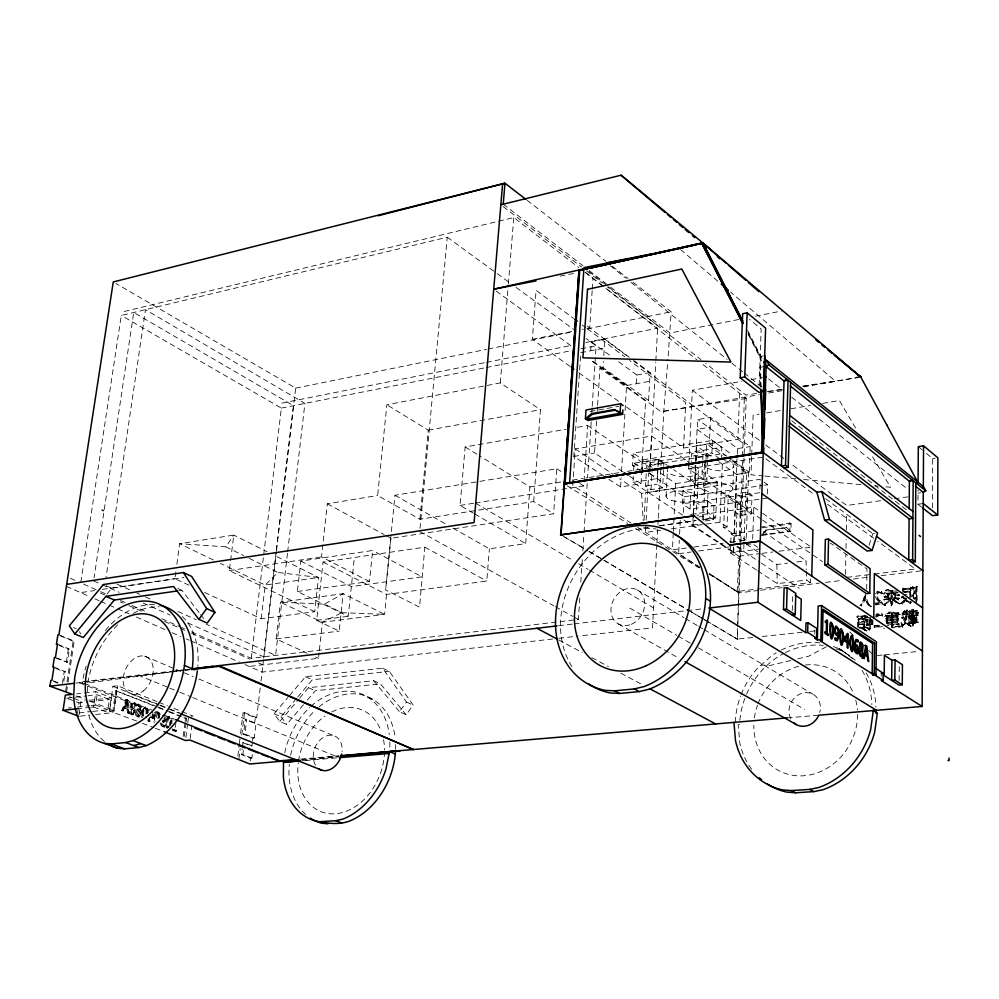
<?xml version="1.0" encoding="UTF-8"?>
<svg xmlns="http://www.w3.org/2000/svg" width="999" height="999" viewBox="0 0 999 999"><rect width="100%" height="100%" fill="white"/><g stroke="black" fill="none" stroke-linecap="round" stroke-linejoin="round"><path stroke-width="0.75" stroke-dasharray="5 3.75" d="M932.492 507.967L932.679 458.591L923.101 450.624M913.198 615.646L917.994 615.684L918.331 614.872L913.198 615.646L913.198 616.833L916.607 615.896L916.52 621.341L913.161 621.053L913.76 622.964L913.773 621.465L912.337 620.616L909.902 620.879L909.902 619.53L912.949 619.218L912.362 617.444L912.949 619.218M917.182 600.187L916.807 586.138L913.061 587.35L913.66 587.774L912.524 586.775L911.4 587.974L912.899 588.786L914.684 592.807L912.374 596.615M916.607 615.896L917.182 621.578L915.783 621.253M921.577 507.105L917.956 504.245L918.044 490.047M909.677 618.418L909.49 616.67L908.603 617.544L909.677 618.418L909.652 621.915L910.426 622.202M909.789 598.676L909.827 594.268L910.439 594.705M909.827 593.756L909.852 591.371L910.439 594.193L903.558 594.48M910.464 591.308L909.877 588.486L910.464 591.308L903.583 592.095M909.927 617.707L910.526 619.48L909.927 617.707L912.961 617.357L912.374 615.734L912.961 617.357M912.337 620.616L912.337 619.268L912.936 621.041L910.501 621.303L909.902 619.53M910.564 597.252L910.776 587.125L911.188 596.191M912.249 613.111L912.262 611.5L912.861 613.536L906.705 613.723L906.917 609.827L905.057 610.601L906.543 611.475L906.468 614.235L901.298 614.335L902.459 613.286L903.071 613.711L901.972 615.247L906.443 614.747L905.581 620.991L903.196 616.583L901.585 617.769L903.258 618.406L905.244 622.002L903.446 625.486L901.073 622.689L901.81 626.86L903.408 626.91L905.881 622.777L905.269 622.352L903.408 625.836L901.81 626.86M911.712 609.79L912.874 611.413L911.712 609.79L913.785 609.565L913.71 611.326L913.173 609.128M913.161 622.539L918.556 622.215L918.218 623.039L913.76 623.438L912.324 622.627L912.324 621.141L909.889 621.403M911.925 614.085L912.974 615.671L911.737 614.323L913.873 614.085L913.81 615.571L913.273 613.661M912.974 626.223L912.312 623.114L913.386 626.323L913.76 623.438M912.324 621.141L912.924 623.051L907.704 623.538L908.828 622.227L910.201 623.351L908.828 622.227M913.098 611.413L913.685 613.448L913.098 611.413L917.394 610.714L913.098 610.889M916.333 620.679L915.746 618.905L916.333 620.679L913.173 620.529L913.173 619.18L916.345 618.843L915.746 617.07L916.345 618.843M913.186 617.357L913.785 619.13L913.186 617.357L917.219 616.321M913.773 620.953L913.173 619.18M913.81 616.071L913.798 617.257L913.198 616.833M915.796 602.684L915.896 587.524L916.408 603.121M915.733 620.766L916.383 621.678M916.582 599.75L916.807 586.138M897.564 622.727C896.84 622.789 898.825 621.778 898.426 616.033L892.382 616.982L892.394 615.509L900.386 614.41L892.394 615.022L892.419 613.199L898.588 613.361L898.138 612.549L888.361 612.012L886.9 613.386L891.595 613.211L892.182 615.546L884.078 616.346L885.389 614.797L886.812 616.133L885.389 614.797M897.489 621.878L896.902 619.392L897.489 621.878L892.319 622.439L892.919 624.899L892.319 622.439M897.514 619.33L896.915 616.995L897.514 619.33L892.344 619.88L892.944 622.365L892.344 619.88M899.137 680.456L899.287 665.047M900.798 603.321L905.181 598.851L905.781 599.275L902.721 603.096L900.798 603.321L902.484 604.17L903.333 603.533L906.568 598.888M901.41 603.746L900.798 603.084M902.734 592.544L902.284 588.861L903.208 587.999L904.357 589.16L903.208 587.999M904.195 592.032L903.608 589.223L910.364 588.461L911.388 587.549M886.613 623.401C888.386 624.7 885.264 621.54 886.787 618.856L885.551 617.956L886.613 616.845L887.774 617.981L886.613 616.845M886.962 620.466L887.562 622.951L886.962 620.466L892.144 619.917L891.545 617.594L892.144 619.917M887 618.081L887.587 620.404L887 618.081L892.169 617.494L891.57 615.596L892.169 617.494M887.424 595.017L888.635 596.565L887.424 595.017L889.472 594.73L889.098 599.587C876.797 600.199 888.336 600.649 888.011 596.64L888.311 599.213L884.04 599.1M888.86 594.305L888.486 599.15L883.403 599.737M891.608 605.956L891.008 598.101C888.935 606.343 893.993 609.665 892.457 599.188L891.845 598.751L891.832 605.307L890.996 605.531M884.028 605.069L883.416 604.345A10.727 9.428 -51.9 0 0 886.438 602.597L891.021 597.277L891.058 593.206L891.632 597.702L887.062 603.021A10.727 9.428 -51.9 0 1 884.028 604.782L884.802 605.119M891.083 590.746L891.682 593.156L891.083 590.746L885.651 590.546L886.812 589.522L892.207 590.159M892.082 624.987L891.495 622.539L892.082 624.987L887.824 625.449M892.107 622.452L891.52 619.967L892.107 622.452L886.937 623.026M892.182 615.546L891.595 613.211M897.951 602.784L891.857 597.165L891.895 593.119L898.263 592.395M891.92 590.734L892.519 593.056L891.92 590.734L893.705 590.684M894.342 600.087L892.469 597.589L891.895 593.119M892.906 625.411L892.881 627.297L892.294 624.987L899.25 624.025L898.913 624.825L892.294 624.987M892.369 617.494L892.969 619.83L892.369 617.494L898.426 616.033M892.394 615.509L892.994 617.407L892.382 616.982M892.419 613.199L893.006 615.446L892.394 615.022M893.655 594.218L894.829 594.954L894.792 598.251L893.655 594.218L895.728 594.018L895.641 595.629L895.116 593.581M894.18 597.827L893.493 598.089L898.001 598.975L898.875 600.012L899.737 598.513L895.004 597.914L895.029 595.679L899.612 595.042L899.35 595.766L895.029 595.679M895.616 598.351L895.641 596.103M881.568 591.258L882.154 593.543L881.568 591.258L876.747 591.283M882.292 604.145L881.705 601.898L882.292 604.145L875.773 604.894M881.88 613.748L882.479 616.033L881.88 613.748L880.419 613.374L877.047 613.736L875.386 615.172M881.243 676.273L881.28 673.476M887.224 617.27L886.175 618.381L886.088 623.189M869.505 628.596L868.93 624.475L869.555 624.887C873.95 634.153 860.364 622.527 867.282 628.558L866.657 628.146L869.942 629.894L869.754 624.387L872.065 624.113L872.115 620.054C869.717 617.245 872.914 621.778 871.44 623.701L872.065 624.113M872.926 620.304L872.851 624.5L870.366 624.8L868.943 623.963L869.043 617.157L865.359 617.494L866.595 616.096L867.956 617.27L866.595 616.096M870.479 617.482L870.379 624.3L869.854 617.07M870.366 624.8L870.504 628.771M872.314 619.88L872.339 623.738L871.603 624.188M882.604 626.723L874.137 627.147L874.15 625.649L880.406 624.974M874.749 627.559L874.15 625.649M858.528 622.09L859.115 624.675L858.528 622.09L864.322 621.465L858.541 621.615L858.566 619.442L864.21 618.818L865.246 617.944L862.349 618.543L861.638 616.57L865.733 616.683L866.096 615.871L863.486 616.371M858.566 619.442L859.152 622.027L858.541 621.615M863.611 626.648L863.648 624.213L864.272 624.625L858.478 624.762L858.441 627.197L864.235 627.06L864.635 617.519M858.478 624.762L864.272 624.113L863.685 621.528L864.31 621.94L859.152 622.502M863.698 621.053L863.735 618.881L864.347 619.293L859.19 619.867M867.157 619.205L867.656 624.587L867.781 619.617L865.796 619.717L866.258 620.354C864.085 628.933 870.291 624.2 866.308 625.374M866.67 589.073L866.97 569.03L830.381 543.056M866.258 620.354L866.932 625.786M858.291 625.824L858.378 620.217L857.154 619.305L858.203 618.231L859.352 619.355L858.203 618.231M845.491 574.437L845.866 554.52M845.991 548.389L846.165 539.198M846.328 530.007L846.653 513.149M814.784 634.153L814.884 630.019M709.889 573.851L737.212 591.508L810.364 582.642L810.476 578.021M792.269 610.451L792.744 593.643M906.468 614.235L905.281 610.864M143.731 715.634C142.407 708.191 148.739 705.194 147.078 714.347M752.709 637.487L737.274 639.073L737.587 628.296M737.637 626.76L738.211 606.755M738.261 605.219L739.984 546.341M740.022 544.78L742.569 457.842M742.607 456.293L744.342 397.302M790.009 523.026L791.108 523.801L790.883 531.83L789.772 531.068L790.009 523.026L761.25 527.01M763.935 482.005L767.644 484.727L767.207 498.114L690.059 509.078L682.379 503.846L683.004 490.659L760.227 479.27L759.764 492.719L682.379 503.846M730.806 542.17L746.166 540.147L748.613 472.639L730.169 459.09M718.855 461.775L736.375 474.238L749.225 472.265L749.812 456.193M749.962 452.072L750.162 446.578L710.526 417.37L697.839 419.543L697.389 429.333M751.66 456.481L750.998 474.837L763.398 475.936M751.723 454.945L753.146 415.184L759.203 414.148M751.36 513.923L752.01 495.454L747.227 492.082L736.126 493.731L735.414 512.2L740.234 515.509L751.36 513.923L746.553 510.601L735.414 512.2M752.684 539.198L753.808 507.142L697.215 515.309M759.203 385.027L761.163 328.958L749.6 319.43M857.604 627.122L857.304 619.505M739.347 535.476L740.534 503.833L728.283 495.142L724.962 495.629L723.688 527.46L736.038 535.914L739.347 535.476L746.166 540.147M740.234 515.509L740.921 497.09L736.126 493.731M734.09 637.2L737.274 639.073L737.786 625.199M737.849 623.663L738.598 603.633M738.648 602.085L740.833 543.356M740.896 541.808L744.118 455.194M744.18 453.646L746.228 398.501L701.748 363.586M693.131 515.721L692.707 525.049L733.391 551.81L743.706 550.449L743.993 542.669M744.043 541.108L746.553 472.677L729.108 460.152M746.553 510.601L747.227 492.082M723.688 527.46L727.01 527.01L728.283 495.142M732.829 488.873A14.71 5.182 2.6 0 0 711.238 483.254A14.71 5.182 2.6 0 0 710.376 492.207A14.71 5.182 2.6 0 0 732.829 488.873L733.716 466.196M756.443 569.992L730.394 552.909L730.731 544.168M730.793 542.707L731.131 533.953L759.402 530.057M733.391 551.81L733.691 544.055M733.741 542.507L736.987 458.229M739.622 393.319L737.849 439.348L683.528 448.014L624.313 405.432M733.641 553.146L733.99 544.018M734.053 542.457L736.675 474.2M737.449 454.07L737.662 448.588L697.839 419.543M736.038 535.914L737.237 504.295L724.962 495.629M140.01 710.701L139.685 707.454A3.072 2.06 85.4 0 0 138.661 706.068L137.075 705.706L137.288 704.195C144.967 702.984 142.932 721.715 136.139 715.871A3.909 2.622 85.6 0 1 135.439 713.723C134.103 710.139 138.961 706.83 140.971 710.601L137.6 709.015M140.971 710.601L140.322 706.38L137.288 704.195M159.241 717.569C158.928 704.982 150.961 716.708 154.246 722.714M721.29 459.865L721.815 447.34L712.437 440.422L633.241 453.109L632.542 465.447L641.021 471.241M727.01 527.01L719.979 522.19L722.477 461.463M148.189 712.737C148.664 701.073 137.737 711.126 142.183 718.006M720.117 459.003L711.9 453.009L712.437 440.422M704.994 520.979L713.386 519.792L713.998 505.332L707.891 501.173L696.69 502.834L696.166 514.398M702.734 461.151L701.972 478.134L690.521 479.907L691.308 462.974M702.796 459.615L703.146 451.898L691.733 453.746L691.37 461.438M703.458 487.412L704.457 464.772M702.26 519.942L702.821 506.968L696.69 502.834M703.321 520.442L706.68 444.056L722.876 455.681M707.717 459.902L706.78 481.456L695.341 483.216L690.521 479.907M707.779 458.366L707.916 455.294L703.146 451.898M726.822 456.143L709.39 443.606L710.526 417.37M694.492 466.009L717.22 481.855L715.721 517.807L707.167 512.05L707.979 493.231L673.638 469.68M713.386 519.792L707.267 515.684L707.891 501.173M690.059 509.078L690.671 495.954L683.004 490.659M693.206 514.16L695.554 462.849M695.629 461.301L697.09 429.383L710.102 427.185M692.956 526.411L693.443 515.671M693.518 514.123L695.866 462.799M695.928 461.251L696.64 445.704M695.341 483.216L696.103 466.333M696.39 460.189L696.528 457.117L691.733 453.746M697.364 496.915L698.513 471.366M683.528 448.014L685.714 402.597L629.607 360.489M699.487 567.132L678.671 553.671L679.308 540.197M679.595 534.203L680.394 517.732M649.487 473.514L684.128 496.803L683.241 515.509L633.004 482.355L633.341 476.448M761.3 519.205L688.636 468.856L688.786 465.771M688.923 462.699L692.332 390.247L742.032 381.306M87.388 691.533L87.762 683.741A74.5 51.473 -66.8 0 1 119.78 622.989M164.373 717.694L163.799 720.441L162.45 720.729M673.276 532.879L672.439 549.837L686.263 548.026M673.351 531.343L675.699 483.566L656.705 470.429M737.212 591.508L738.96 556.243L682.991 519.443M190.01 669.392L82.467 683.666L82.567 681.68A74.688 51.486 -66.7 0 1 86.139 666.158M646.216 473.726L645.541 485.976L651.048 489.622L662.612 487.849L663.636 467.932M663.711 466.396L663.873 463.336L658.416 459.602L646.877 461.463L646.54 467.594M666.071 496.441L667.369 470.979M633.004 482.355L657.367 478.546L657.904 468.144M657.991 466.658L658.378 459.228L634.09 463.149L633.666 470.541M662.612 487.849L657.13 484.19L658.416 459.602M656.855 544.455L652.534 627.847L578.983 636.001M656.942 542.907L657.817 525.899M657.904 524.35L658.141 519.705M658.216 518.156L660.876 467.12M660.951 465.571L663.761 411.426L667.969 359.178M632.991 282.255L671.166 311.775L668.081 357.642M597.602 405.219L599.962 368.244L645.591 400.974L648.601 400.437L650.124 372.552L634.215 360.814M644.043 520.279L645.541 492.669L717.22 481.855L641.608 493.419L619.617 478.683M645.816 526.311L645.479 532.417L660.689 530.332M646.141 520.192L648.701 472.827M649.887 467.082L651.56 436.063L575.237 448.951L572.777 485.439L631.206 523.189M650.087 467.732L655.769 362.3M655.844 360.751L657.729 325.736L607.367 286.9M651.048 489.622L652.185 468.244M608.903 479.32L620.591 486.95L641.021 483.766L641.695 471.503M641.783 469.967L645.591 400.974M642.232 472.077L642.906 459.802L633.241 453.109M636.338 383.728L636.838 375.037L617.157 360.676M620.591 486.95L621.141 477.734M621.503 471.578L626.56 385.539L590.709 359.79M191.558 631.905L251.236 658.304L578.409 619.455L579.82 597.652M580.819 582.08L582.342 558.716M582.842 550.924L583.953 533.791M584.053 532.23L587.275 482.392M591.208 421.84L587.587 477.722L584.552 478.209M591.808 412.525L592.107 407.867M592.207 406.318L596.128 345.779L586.126 338.486M622.951 471.803L594.555 452.984L596.615 420.629M597.202 411.388L597.502 406.768M648.601 400.437L603.021 367.669L603.396 361.638M603.783 355.607L604.82 339.148L591.321 341.833L590.746 350.724M592.17 290.659L589.71 327.947L582.155 329.433M592.282 289.111L592.994 278.234M475.337 503.009L583.728 485.926L583.94 482.829M584.04 481.281L587.687 425.499L573.901 427.922M603.708 475.936L573.813 456.443L580.706 354.233M385.552 535.339L390.971 538.274L553.646 513.736L556.805 468.743L394.955 495.279L385.626 589.947L419.543 607.167L424.837 547.152L323.064 562.075L316.658 620.367L339.185 631.118L343.156 593.681L280.419 602.185L276.136 638.935L307.192 653.171M452.972 528.159L489.398 548.813L525.686 543.618L529.932 486.938L479.682 455.931M533.678 501.56L540.471 409.715L500.287 382.917L386.85 404.757L377.634 495.504L419.917 519.23L533.678 501.56L553.646 513.736M570.142 366.483L532.342 339.31L536.088 290.309L573.488 318.381M500.287 382.917L508.229 285.552M508.366 284.003L513.998 214.922M323.064 562.075L386.538 594.442L486.775 581.056L489.398 548.813M473.451 513.211L460.064 505.419L465.147 446.965L566.233 429.258M906.692 614.235L918.281 613.523L918.618 612.712L906.692 614.235L905.569 621.49L909.839 625.386M907.292 614.66L906.18 621.915L908.166 624.238M911.7 596.94L914.085 592.37L911.4 587.974M419.917 519.23L428.271 430.169L386.85 404.757M420.03 528.396L447.277 237.225L121.291 315.472L80.744 582.867M386.538 594.442L384.59 614.348L322.415 622.265L280.419 602.185L324.413 604.158L341.845 612.674L384.59 614.348L343.156 593.681L324.413 604.158M390.971 538.274L385.626 589.947M297.365 591.495L369.493 581.518L372.639 550.486L300.824 561.101L297.365 591.495L348.226 616.308L354.383 557.479M157.992 718.631C159.216 708.091 152.884 715.846 154.995 721.778C152.697 717.794 157.805 706.693 160.19 715.022M158.941 718.543L159.028 714.235L156.768 713.161M171.89 723.626C173.239 707.754 160.065 722.527 167.62 728.808M145.979 713.91C147.24 703.321 140.809 711.076 142.944 717.07M146.928 713.81L146.816 708.653L144.718 707.042M897.814 615.621L897.751 621.765L896.952 622.302M250.274 666.271L318.481 658.341L319.081 652.921M319.368 650.212L322.415 622.265L341.845 612.674M204.608 592.457L261.176 618.756L314.735 611.725L318.519 577.484L274.076 555.232M369.493 581.518L321.491 556.93L327.347 503.783L377.634 495.504M287.462 553.384L275.599 655.406L206.256 624.238M287.65 551.835L304.907 403.421L145.479 309.665L106.006 577.534M250.162 761.101L250.512 758.191L241.471 754.645L242.195 748.651M242.37 747.152L242.919 742.657L253.321 746.116L251.923 746.241L252.41 742.145M252.572 740.783L252.897 738.049L243.519 734.277L245.267 719.792L246.666 719.655L244.93 734.153L254.295 737.924L256.006 723.476L245.267 719.792M254.608 723.613L255.294 717.769L243.094 712.724L240.297 735.976M276.149 552.047L263.748 656.818L185.777 622.027M276.336 550.511L293.469 405.694L133.716 312.487L94.068 577.834M250.512 758.191L251.91 758.066L252.447 753.583M255.294 717.769L256.693 717.632L260.289 687.262M261.001 681.193L263.549 659.74M263.724 658.191L276.323 551.723M276.498 550.174L295.667 388.149L115.959 283.504M251.91 758.066L242.882 754.532L243.968 745.529M261.176 618.756L265.21 585.039L277.847 572.452L318.519 577.484L265.21 585.039L220.317 563.361M237.862 756.118L239.173 745.266M239.36 743.718L240.11 737.524M238.898 759.09L240.16 748.588M241.795 735.089L244.505 712.587L243.094 712.724M251.236 658.304L263.511 556.356M263.699 554.82L281.368 408.091L121.291 315.472M314.735 611.725L229.32 570.591L233.803 535.064L179.645 543.706L176.361 568.019M865.246 617.944C865.047 626.535 863.448 628.696 864.909 628.021M183.192 736.463L184.952 723.001M185.152 721.503L185.539 718.506L182.692 717.382M184.315 736.363L186.076 722.889M186.264 721.39L186.651 718.393L182.38 716.695M185.889 737.512L187.637 724.025M187.837 722.527L188.611 716.533L193.094 716.071L168.843 706.343M190.197 738.573L191.933 725.074M172.752 730.556L176.249 731.468L176.411 730.269L174.987 729.72L175.849 723.214M175.3 731.555L175.462 730.369L174.038 729.807L174.987 729.72M160.04 722.839C161.776 728.533 165.484 726.797 161.064 723.151M163.636 727.072L164.585 726.972C165.447 724.7 160.664 724.824 161.863 721.465M172.59 728.783L172.427 729.969L176.249 731.468M189.061 585.227L174.912 578.646L176.149 569.53M151.96 710.651L154.258 716.87L154.033 718.531L149.538 717.232L150.487 717.132L149.937 721.191L148.988 721.29L147.952 720.878L148.327 718.181M147.952 720.878L148.901 720.791L149.276 718.081M148.988 721.29L149.35 718.581M153.084 718.618L152.385 714.472M137.075 705.706L138.037 705.606L138.237 704.083M133.679 708.591C140.434 711.588 129.271 719.405 129.258 710.863C131.893 708.353 128.459 699.687 135.09 702.846A3.534 2.373 85.4 0 1 136.026 704.42C136.576 708.328 132.842 712.075 135.077 704.52A3.534 2.373 85.4 0 0 134.141 702.946L132.168 702.16M133.566 714.809C130.282 714.897 129.058 709.777 131.418 707.904C132.642 707.08 129.67 702.547 133.117 702.06M865.047 595.616L864.01 600.312L860.564 605.756M92.72 711.425L107.929 709.802L109.403 699.55L97.153 694.742L88.024 695.766M136.701 721.028L109.403 711.001L112.949 686.263L117.482 685.739L157.43 701.76M95.567 714.51L109.278 713.061L111.476 697.826L95.842 691.658L76.748 693.83M112.675 712.262L115.747 690.696L156.756 706.468M109.403 711.001L113.948 710.514L117.482 685.739M113.811 712.15L116.883 690.571M906.917 609.827L907.317 614.148L906.705 613.723M90.547 707.329L93.606 707.005L95.842 691.658M91.084 705.531L95.654 705.032L97.153 694.742M77.51 713.061L79.021 702.909L88.137 701.897M79.021 714.784L81.044 701.198L85.215 700.736M62.438 683.403L64.211 671.765L65.285 671.64L63.299 684.727M66.309 662.337L68.307 649.2L69.381 649.063L67.395 662.2L55.694 658.066M65.672 690.696L66.796 683.204M67.033 681.705L73.152 641.246L74.226 641.108L67.657 684.577M66.521 692.07L67.433 686.076M170.492 725.237C173.626 711.8 163.049 719.742 167.495 727.909M170.717 725.149L170.941 718.868L168.619 716.508M910.439 603.646L909.827 603.221L910.676 601.71L911.275 602.135L910.439 603.646L906.118 600.611L909.777 601.623L910.376 602.047L906.118 600.611M876.535 617.232C876.61 614.148 880.706 614.373 882.379 616.033L881.855 615.609M869.28 605.706L867.282 603.621A14.96 13.137 -52 0 1 865.246 597.814L864.597 597.165L864.247 598.888A18.581 16.196 -53.5 0 1 861.937 604.12L860.801 605.719M865.209 597.589L864.872 599.313A18.569 16.196 -53.5 0 1 862.562 604.545L861.425 606.143M898.875 600.012L893.568 597.739M864.197 596.778L862.686 601.41L859.939 605.332M904.969 620.566L905.843 614.323L906.443 614.747M875.486 616.957L877.659 614.148L882.492 614.16M914.073 599.5L915.808 597.889L912.699 597.477M902.834 612.537L904.557 610.801L905.381 611.463C905.144 614.622 901.248 612.162 904.02 613.398M869.093 545.229L872.814 533.603L875.211 533.291M169.131 726.723L170.117 720.366L168.656 717.869M897.09 595.441L899.612 595.042M901.585 617.769L902.646 617.981L904.632 621.578L902.834 625.062M122.765 711.051L123.976 708.016L124.937 707.916L128.072 709.153L128.347 712.762L129.445 713.186L128.347 700.224L127.01 699.7L126.061 699.799L121.603 710.601L123.714 710.951L124.937 707.916M124.475 706.793L125.424 706.68L127.485 701.585L126.523 701.685L124.475 706.793L127.959 707.679L127.485 701.585M121.603 710.601L122.565 710.501L127.01 699.7M897.839 626.785L900.474 626.286L900.136 627.097L892.269 627.859M916.008 613.211L918.618 612.712M915.696 615.372L918.331 614.872M915.946 622.727L917.956 621.79M896.64 624.525L899.25 624.025M862.999 627.697L861.962 628.658L863.985 629.757L861.687 628.321M884.652 599.537L884.09 600.299M910.938 626.323L910.476 625.586L910.938 626.323A11.801 10.514 -51.1 0 1 907.554 624.437L905.981 623.101M912 588.411L913.136 587.212L912.524 586.775M897.751 614.922L899.774 613.985M893.006 615.921L900.024 615.234L900.386 614.41M905.581 598.014L906.193 598.438M914.747 611.226L916.782 610.289M913.698 611.838L917.02 611.525L917.394 610.714M864.385 624.687L864.485 627.197L863.673 627.722M902.309 589.323L903.371 590.047L902.771 589.56L903.808 588.436M905.956 598.463L904.145 601.585L901.41 603.521M912.362 625.811L913.186 625.599L913.148 623.026L918.556 622.215M866.058 630.756L866.87 630.781L864.585 630.157L866.682 631.168M875.399 593.793L878.109 591.445L882.179 591.695M899.737 598.513L899.125 598.076L898.263 599.587M858.378 620.217L857.779 619.717L858.828 618.643M884.103 594.442L883.428 593.806L884.877 592.382L885.489 592.807L884.103 594.442L891.67 593.643M877.334 616.67L879.357 615.234L881.842 615.734M891.008 598.101L884.652 605.057M891.62 598.526L886.263 604.845L885.264 605.481L883.416 604.645M912.924 623.538L908.316 623.963L909.44 622.652M857.479 617.457L856.805 616.845L858.116 615.634L858.728 616.058L857.479 617.457L861.313 617.095L862.499 619.005L860.688 616.683L861.313 617.095M888.635 596.565L884.003 596.803L885.314 595.629L885.926 596.053L884.664 597.452L888.623 597.065M213.311 559.964L179.645 543.706L225.874 546.84L233.803 535.064L267.133 551.748M889.472 594.73L888.186 595.217L888.635 595.804M892.182 616.021L884.689 616.77L886.001 615.222M899.6 604.095L895.778 602.122M912.974 616.158C911.875 616.783 905.381 617.22 908.89 614.847L910.251 615.971L908.89 614.847M908.378 616.595L909.49 615.272M382.592 668.194L389.298 671.34L413.199 705.119L406.193 714.735L399.45 711.713L406.481 702.047L382.592 668.194L305.519 676.735L288.823 696.428M869.667 630.269L869.043 629.857L869.692 628.334M902.197 618.181L903.795 617.007L905.581 620.991M912.861 611.925C911.65 612.737 906.118 612.587 909.49 610.514L910.851 611.638L909.49 610.514M908.953 612.287L910.101 610.938M913.785 609.565L912.874 610.489M903.108 596.578L901.173 597.377L902.497 596.153L904.27 597.902M902.109 597.377L903.77 598.488M766.233 530.407L761.663 535.452L765.796 530.094L786.85 527.572L765.796 530.094M867.781 619.617L866.208 620.404L866.882 620.766M905.881 611.288L907.529 610.252M917.407 586.575L912.986 587.862L914.41 592.332L912.562 597.127M912.986 587.862L915.022 592.769L913.336 595.729L913.673 598.276L913.074 597.839M106.893 594.118L111.751 588.249L183.941 577.547M303.496 704.657L286.738 724.375L279.82 721.503L274.088 713.798L287.837 697.577M274.088 713.798L281.006 716.695L296.678 698.239M297.652 697.077L312.337 679.77L389.298 671.34M279.82 721.503L298.601 699.375M299.588 698.201L308.479 687.724L373.663 680.731L380.407 683.828L406.193 714.735M307.43 700.012L315.322 690.734L380.407 683.828M895.728 594.018L894.267 594.655L894.829 594.954M903.745 588.723L909.752 588.024L910.776 587.125M867.219 616.52L865.983 617.919L869.654 617.582L869.555 624.387L867.057 624.675M892.819 590.596L887.424 589.947L886.263 590.971L891.695 591.183M898.75 612.974L888.985 612.424L887.462 613.673L892.207 613.636M901.073 622.689L903.446 625.486M913.898 598.389L915.883 598.214M826.398 646.753L808.603 656.231L796.815 659.053M902.921 612.949L904.557 610.801M138.624 710.389L137.462 713.586L138.611 715.659C145.23 712.974 134.653 706.543 136.688 714.66A2.01 1.349 85.6 0 0 137.662 715.759L139.161 715.721M132.442 703.421L131.393 704.832L131.88 707.529L134.478 706.917A1.761 1.186 85.4 0 0 135.102 705.706L134.515 703.746L132.442 703.421L133.953 704.382L134.153 705.818A1.761 1.186 85.4 0 1 133.529 707.017L131.88 707.529M133.391 703.321L132.355 704.72L132.83 707.429M138.212 715.821L139.86 711.825L137.662 710.489M132.268 713.611L133.791 713.186L134.49 711.575L133.903 708.678L132.954 708.778C135.989 719.193 124.8 709.078 133.903 708.678M915.808 597.889L914.422 598.314M138.524 717.182L140.659 714.085L140.709 707.379A3.072 2.06 85.4 0 0 139.61 705.956L137.125 705.731M168.569 727.472C164.885 726.485 166.408 717.769 169.568 716.42M913.873 614.085L912.337 614.747L912.986 615.009M866.096 615.871L856.855 617.032M169.605 717.769C167.507 719.842 166.683 725.062 168.744 727.422M157.717 713.074L156.368 715.296L155.944 721.678M162.999 720.866L164.972 719.954L165.147 716.633M917.719 614.447L913.211 615.147M899.862 625.861L892.269 626.885M900.474 626.286L891.657 627.447M132.617 714.909L134.615 712.225L133.666 708.628M918.019 612.287L913.086 613.024M898.638 623.601L892.294 624.475M133.154 708.815C130.594 708.903 130.757 713.548 133.217 713.511M124.288 311.463L497.115 221.578M498.626 221.204L513.786 217.557L578.933 267.67M790.921 660.464L770.291 665.409L761.226 665.034M295.667 388.149L486.463 349.338M487.987 349.038L573.463 331.643M587.2 328.858L671.153 311.775M281.955 403.121L485.052 362.612M486.575 362.3L572.09 345.242M585.826 342.507L657.592 328.184L604.745 287.525M560.114 276.136L573.701 273.464M532.342 339.31L573.101 331.231M281.368 408.091L484.827 367.819M486.351 367.507L571.728 350.612M580.881 348.801L596.128 345.779M738.748 319.493L670.067 333.054L607.492 284.727M755.506 316.183L781.418 311.076M580.819 352.684L604.258 348.064M599.962 368.244L603.021 367.669M899 594.605L895.029 595.204M636.838 375.037L650.124 372.552M763.186 355.919L760.202 356.481L748.064 332.979M626.56 385.539L649.65 381.268M762.811 366.833L759.814 367.382L760.626 387.512M428.271 430.169L540.471 409.715M751.073 379.67L761.613 377.784M736.9 591.533L738.623 592.907L759.078 590.421M590.034 411.476L618.643 406.356M663.761 411.426L759.552 394.63M768.668 393.032L782.354 390.634M803.658 386.9L860.614 376.91M766.757 412.862L781.892 410.289M790.971 408.753L810.651 405.407M822.751 403.359L839.397 400.524L856.692 429.882M162.075 721.89C165.022 723.513 165.971 718.905 165.272 716.87M163.324 722.289L165.884 720.966L165.984 716.058M573.813 456.443L594.555 452.984M138.549 708.915L136.888 710.177L136.388 713.623A3.909 2.622 85.5 0 0 137.088 715.771L139.473 717.082M709.39 443.606L696.34 445.754L713.848 458.216M737.662 448.588L750.162 446.578M864.597 615.721L858.84 616.408L859.465 616.833L858.116 615.634M696.528 457.117L707.916 455.294M663.873 463.336L652.347 465.184L646.877 461.463M529.932 486.938L561.788 481.843M572.415 480.144L583.029 478.446M589.11 477.472L595.204 476.498M596.728 476.261L621.128 472.352M627.222 471.378L648.563 467.969M642.906 459.802L721.815 447.34M688.636 468.856L763.423 457.055M460.064 505.419L473.801 503.259M632.542 465.447L711.9 453.009M645.541 485.976L657.13 484.19M767.307 391.546L781.143 389.423M802.672 386.113L858.041 377.597L855.943 375.786M756.58 393.444L745.941 395.08L705.756 363.461M768.743 391.583L782.417 389.473M803.683 386.213L835.589 381.306L730.706 292.17M746.228 398.501L660.814 411.551L590.459 360.04M675.699 483.566L748.613 472.639M932.679 458.591L935.276 458.191M684.128 496.803L707.979 493.231M81.818 592.444L94.68 590.546M102.398 589.398L174.912 578.646M229.32 570.591L321.491 556.93M740.921 497.09L752.01 495.454M690.671 495.954L763.024 485.402M764.56 485.177L767.644 484.727M702.821 506.968L713.998 505.332M690.709 514.435L707.167 512.05M178.784 590.759L181.855 590.309L199.7 613.374M698.85 516.895L707.267 515.684M659.864 525.774L696.091 520.604M703.646 519.53L715.721 517.807L703.446 519.53M737.237 504.295L740.534 503.833M648.226 527.31L643.631 527.959L647.939 527.422M658.965 525.799L695.779 520.616M692.707 525.049L698.825 524.175M918.031 493.156L920.666 492.782M880.569 500.724L846.79 505.494L790.733 463.673M894.392 498.776L908.203 496.828M917.956 504.245L921.915 503.696M671.328 528.871L704.782 524.275M706.305 524.063L719.979 522.19M762.362 527.772L791.108 523.801M760.976 534.989L789.772 531.068M761.663 535.452L790.446 531.53M678.671 553.671L690.971 552.022M698.663 550.986L729.445 546.865M746.365 544.592L750.986 543.98M730.394 552.909L760.239 548.963M693.943 547.015L723.126 543.181M145.667 706.942L143.406 709.577L142.869 717.12M316.658 620.367L348.226 616.308M761.6 554.333L776.835 564.522L787.599 563.149M796.815 561.975L806.043 560.801L806.28 569.705M738.96 556.243L760.489 553.546M762.037 553.359L772.801 552.01M778.945 551.248L811.25 547.215M276.136 638.935L339.185 631.118M757.741 570.854L777.272 583.653L806.555 580.082L810.364 582.642M846.965 577.322L872.814 574.175M874.337 574L915.396 569.005L877.721 541.246M760.626 590.234L782.254 587.612M789.984 586.688L819.342 583.141M825.524 582.392L842.519 580.332M853.333 579.033L870.329 576.972M881.143 575.661L922.864 570.629M82.767 681.655L170.667 671.328M172.203 671.141L187.625 669.33M558.603 625.711L572.552 624.075M574.1 623.888L702.672 608.778M76.061 683.116L183.853 670.466M185.389 670.292L189.96 669.755M913.598 588.299L916.508 587.961M904.22 589.647L910.476 588.923M882.154 593.543C874.025 588.698 875.973 600.973 882.317 602.322M891.071 592.719L885.738 593.344L886.35 593.768L884.877 592.382M891.907 592.619L897.651 591.957M903.583 591.608L909.852 590.884M891.682 593.156L883.491 594.018M892.507 593.543L898.251 592.882M904.195 592.532L910.451 591.808M888.024 596.128L886.051 596.353L886.662 596.79L885.314 595.629M552.709 638.998L262.088 672.09L244.942 664.572M558.891 638.286L577.434 636.176M873.875 603.121L880.718 602.834L875.736 603.396M875.161 604.47L881.68 603.721M66.721 698.164L86.501 695.941M111.476 697.826L87.999 700.424L113.948 710.514M89.648 701.735L109.403 699.55M910.251 611.213L912.262 610.988M912.874 611.413L908.341 611.863M886.2 615.709L891.57 615.122M858.728 618.943L861.875 618.593M905.856 613.811L903.296 614.098L903.908 614.522L902.459 613.286M126.061 699.799L128.347 700.224M887.149 617.557L891.558 617.082M909.639 615.546L912.374 615.247M68.232 708.029L71.279 707.692M77.373 707.03L89.56 705.706M887.611 618.506L892.157 618.006M892.981 617.919L897.527 617.419M912.974 615.671L907.766 616.171M912.362 616.932L909.989 617.182L910.601 617.607L909.49 616.67M886.975 619.992L891.52 619.492M892.357 619.405L896.902 618.905M910.526 618.131L912.961 617.869M913.798 617.782L916.358 617.494M76.811 708.828L89.023 707.492M887.587 620.891L892.132 620.391M892.956 620.304L897.514 619.805M858.491 624.263L863.66 623.701M909.914 619.055L912.349 618.793M913.186 618.706L915.746 618.418M867.032 624.175L868.943 623.963M869.754 623.875L871.44 623.701M886.937 622.527L891.495 622.04M892.319 621.952L896.877 621.453M910.514 619.954L912.949 619.692M913.785 619.605L916.345 619.33M802.122 632.267L758.878 636.863M809.839 631.443L816.021 630.769M867.681 625.099L869.555 624.887M913.173 620.529L915.733 620.254M887.549 623.438L892.107 622.951M892.931 622.864L897.489 622.377M910.501 621.828L912.936 621.565M913.773 621.465L916.333 621.191M859.065 627.622L864.235 627.06M874.774 626.061L879.769 625.524M859.065 628.121L864.297 628.134M887.212 625.024L891.47 624.562M909.59 622.926L912.324 622.627M874.137 627.147L881.992 626.311M79.033 712.886L91.196 711.588M131.169 707.717L132.13 707.567M123.976 708.016L128.072 709.153M144.743 708.416L145.704 708.316M80.32 716.133L89.473 715.159M149.563 709.115L151.498 709.402M127.11 709.253L127.397 712.861L128.347 712.762M127.397 712.861L129.445 713.186M156.731 711.8L157.68 711.7M152.41 717.032L154.258 716.87M185.539 718.506L186.651 718.393M163.337 725.599L164.785 725.474M301.923 760.489L338.786 756.805M877.234 655.544L883.266 654.944M884.764 654.795L919.417 651.348M173.027 729.42L173.976 729.32M175.462 730.369L176.411 730.269M243.519 734.277L244.93 734.153M252.897 738.049L254.295 737.924M301.935 759.49L338.811 756.168M241.471 754.645L242.882 754.532M300.412 759.103L338.811 755.843M787.274 717.869L818.681 715.209M305.244 760.539L337.862 757.791M739.585 724.6L738.236 724.712L739.772 742.719A76.561 67.52 -61.6 0 0 752.322 770.142M897.227 590.909L892.532 591.171M898.588 613.361L893.031 613.623M899.125 598.076L895.004 597.914M911.275 602.135L910.539 601.71M764.959 476.073L795.953 478.833M803.708 479.52L861.051 484.627M874.999 485.864L878.109 486.138M885.851 486.825L890.509 487.25L870.853 453.896M164.585 726.972L162.15 725.686L160.989 722.752M164.273 722.19L162.637 721.49M868.88 628.184L867.12 627.659M908.715 617.757L909.04 621.49L910.501 622.09M902.671 627.347L901.685 623.101M872.115 620.054L870.828 619.268M833.353 646.565L840.234 649.05L853.933 659.702M836.113 648.851L843.193 651.223L857.966 662.275M904.282 598.551L905.181 598.851M905.781 599.275L903.171 598.051M910.176 603.034L906.056 600.948M910.326 625.898L906.942 624.025M68.094 698.688L74.925 701.323M76.286 701.86L79.021 702.909M95.654 705.032L107.929 709.802M142.432 723.251L153.883 727.697M155.307 728.246L162.462 731.018M69.63 696.778L72.49 697.889M73.914 698.438L81.044 701.198M93.606 707.005L109.278 713.061M122.565 710.501L123.714 710.951M148.901 720.791L149.937 721.191M76.611 695.991L85.152 699.312M79.146 682.754L86.364 685.589M87.812 686.151L152.835 711.65M154.283 712.225L164.398 716.183M165.834 716.758L174.513 720.154M53.347 680.831L59.041 683.054M53.684 681.518L57.954 683.191M150.662 715.871L153.359 716.932L152.323 714.098M125.424 706.68L127.959 707.679M150.487 717.132L154.033 718.531M84.64 683.591L149.613 709.327M155.394 711.613L174.163 719.055M53.958 667.12L65.285 671.64M242.919 742.657L251.923 746.241M55.707 668.381L64.211 671.765M131.706 694.193L159.116 705.157M160.564 705.731L179.308 713.236M158.179 707.042L168.144 711.013M169.568 711.588L180.956 716.121M115.747 690.696L157.055 707.155M158.479 707.729L167.02 711.138M168.444 711.7L181.269 716.807M158.853 702.334L167.42 705.769M112.949 686.263L158.629 704.532M160.065 705.107L168.631 708.541M170.055 709.103L180.045 713.111M56.781 657.929L67.395 662.2M881.53 593.256C875.399 590.584 876.248 599.388 880.743 600.936M57.48 644.193L69.381 649.063M59.053 645.416L68.307 649.2M138.137 675.137L168.294 687.512M169.73 688.099L178.346 691.633M179.783 692.22L191.271 696.94M192.707 697.527L336.288 756.443M60.639 636.076L73.152 641.246M244.505 712.587L256.693 717.632M58.929 634.777L74.226 641.108M144.555 656.143L174.55 668.768M175.986 669.367L193.132 676.585M198.838 678.983L333.142 735.489M73.551 627.597L76.374 628.783M66.384 586.388L89.236 596.403M94.955 598.901L99.238 600.774M100.674 601.398L107.817 604.532M109.241 605.157L116.384 608.279M117.807 608.915L129.233 613.91M136.376 617.045L166.383 630.182M172.09 632.679L180.657 636.425M186.376 638.935L189.236 640.184M190.659 640.809L239.223 662.075M308.479 687.724L315.322 690.734M70.392 578.284L75.574 580.581M83.591 584.128L99.213 591.046M100.637 591.67L106.319 594.18M120.529 600.474L126.211 602.984M131.893 605.494L146.104 611.788M161.726 618.693L180.195 626.873M181.618 627.497L184.465 628.758M100.387 593.056L104.658 594.942M120.33 601.873L123.177 603.134M128.883 605.644L143.132 611.937M164.498 621.378L178.746 627.672M180.17 628.309L185.876 630.819M191.571 633.341L249.987 659.153M258.529 662.924L262.812 664.81M106.194 585.764L111.751 588.249M93.606 580.918L100.699 584.078M102.123 584.715L119.131 592.307M143.232 603.059L170.18 615.072M305.519 676.735L312.337 679.77M117.108 584.165L131.256 590.521M136.913 593.069L139.748 594.343M145.404 596.89L151.061 599.425M177.959 611.513L196.353 619.78M367.982 697.29L373.738 699.874M867.769 628.783L869.417 629.67M406.481 702.047L413.199 705.119M315.659 657.055L318.481 658.341M177.71 588.399L181.855 590.309M909.227 624.974L911.076 625.998M225.874 546.84L243.656 555.606M249.126 558.304L277.847 572.452M300.824 561.101L351.336 586.588L422.09 576.86L372.639 550.486M865.246 629.857L866.87 630.781M899.824 603.771L895.941 601.473L896.553 601.91M558.903 640.034L582.267 652.547M591.895 657.704L608.379 666.533M620.754 673.151L641.37 684.19M327.347 503.783L384.203 534.602M905.943 598.975L902.497 596.153M424.837 547.152L486.775 581.056M419.742 531.493L553.995 605.918M555.357 606.68L572.976 616.445M574.338 617.207L578.409 619.455M618.431 623.988L678.209 657.792M394.955 495.279L446.228 524.338M629.82 608.104L676.885 635.376M678.234 636.151L690.334 643.169M698.401 647.839L804.62 709.402M474.8 513.998L525.686 543.618M565.459 537.624L564.91 537.3L587.724 550.786M475.711 503.209L573.326 560.664M578.683 563.811L588.036 569.318M589.373 570.104L653.571 607.879M589.06 551.585L602.509 559.515M603.846 560.314L689.872 611.088M691.221 611.888L703.321 619.018M704.657 619.817L737.774 639.36M562.387 535.601L583.753 548.239M589.085 551.398L686.538 609.053M687.874 609.84L699.899 616.957M701.223 617.744L705.232 620.117M706.568 620.903L737.274 639.073M637.075 589.822L684.04 617.707M685.376 618.506L697.464 625.674M698.801 626.473L702.821 628.87M704.17 629.657L812.849 694.193M885.713 618.156L886.787 618.856M465.147 446.965L478.359 455.119M896.39 602.559L893.655 600.649M567.17 485.801L627.697 523.513M635.589 528.421L698.738 567.769M709.265 574.325L738.998 592.844L708.978 573.451M839.135 648.626L843.193 651.223M556.805 468.743L563.211 472.839M579.882 483.479L583.728 485.926M849.787 655.906L838.773 648.376M637.687 527.385L699.849 567.544M865.871 630.269L862.537 627.272M871.59 606.693L868.793 604.62M736.688 546.79L760.089 562.3M761.388 563.161L799.312 588.299M629.407 476.073L641.021 483.766M862.05 628.458L861.425 628.034L862.387 627.285L863.848 628.746M861.338 628.246L862.05 628.733M729.769 541.208L732.304 542.882M737.374 546.241L743.706 550.449M865.484 626.885L866.033 627.634L865.409 627.222M863.361 629.333L865.209 630.569M731.131 533.953L741.283 540.746M746.365 544.143L760.326 553.483M575.237 448.951L613.236 474.413M649.55 473.289L657.367 478.546M634.09 463.149L643.069 469.193M753.808 544.642L757.667 547.227M865.596 619.992L866.258 620.541M862.349 618.543L862.974 618.955L862.262 616.995M883.653 628.034L884.34 628.646M865.309 617.307L865.983 617.919M587.687 425.499L648.813 466.87M870.216 606.368L870.841 606.793L866.657 603.196A14.96 13.137 -52 0 1 864.622 597.39L864.597 597.165M658.378 459.228L667.282 465.322M763.398 531.58L806.043 560.801M886.85 613.249L887.661 613.861M651.648 466.933L649.113 465.184L722.801 453.683L725.249 455.482M762.574 520.092L822.489 561.613M884.003 596.803L884.664 597.452M753.808 507.142L761.375 512.425M762.637 513.299L810.127 546.428M651.56 436.063L688.174 461.6M911.737 614.323L912.499 614.872M885.651 590.546L886.3 591.121M901.747 603.521L902.484 604.17M901.173 597.377L901.872 597.951M731.792 459.727L749.225 472.265M578.958 372.827L619.28 401.81M697.09 429.383L732.005 454.62M591.321 341.833L612.237 357.093M447.277 237.225L496.053 272.802M497.315 273.714L511.063 283.753M516.071 287.4L576.111 331.193M496.241 291.059L571.615 346.241M604.82 339.148L629.308 357.205M765.933 458.916L814.922 494.992M827.484 504.245L876.46 540.322M825.586 498.676L872.814 533.603M692.332 390.247L760.838 441.358M765.821 445.079L784.515 459.016M582.217 324.937L585.963 327.734M587.212 328.671L624.612 356.743M587.362 326.186L628.296 356.968M633.279 360.714L744.517 444.368M884.19 604.695L885.264 605.481M503.221 206.618L581.568 267.008M586.475 270.804L602.447 283.117M585.077 272.402L603.508 286.576M527.135 200.349L605.918 261.301M612.062 266.059L628.071 278.446M503.221 204.196L582.966 265.784M589.098 270.517L606.268 283.778M791.782 420.804L909.152 511.963M585.352 272.24L696.852 359.752M588.861 271.441L607.13 285.826M608.341 286.775L700.886 359.628M768.568 378.896L781.955 389.523M791.695 397.24L907.367 488.986M610.339 265.746L626.161 278.421M631.031 282.33L727.147 359.365M732.017 363.274L742.969 372.053M744.193 373.027L761.226 386.675M918.318 446.64L921.902 449.625M680.581 249.575L718.843 282.08M880.718 602.834L875.136 597.39M880.107 602.409L876.797 599.425M894.267 601.073L891.845 598.751M849.799 631.955L855.344 637.387M868.668 650.411L873.114 654.757M905.269 622.352L906.58 623.513M786.413 527.272L790.883 531.83M905.381 611.463L903.533 613.374M869.405 605.044L866.445 601.186L865.209 594.368M892.457 599.188L893.381 600.274M373.663 680.731L399.45 711.713M200.637 614.585L204.395 619.442M281.006 716.695L286.738 724.375M876.485 598.851L875.286 596.678M868.531 604.07L865.883 596.603M79.358 631.693L80.944 634.028M81.756 682.454L82.467 683.666M747.689 330.544L763.311 361.089M748.338 334.64L761.688 360.814M748.351 332.992L760.202 356.481L761.176 387.475M790.821 718.955L789.372 715.047A17.295 15.222 -61.1 0 1 805.132 692.669A17.295 15.222 -61.1 0 1 819.779 712.449M127.397 700.336L128.496 713.286M126.523 701.685L126.998 707.779M641.608 493.419L643.194 520.442M806.318 571.191L806.555 580.082M776.835 564.522L777.272 583.653M310.914 706.343A67.632 50.824 -68.3 0 1 389.273 734.565M389.847 742.157A67.632 50.824 -68.3 0 1 389.647 749.987M284.74 752.871A67.632 50.824 -68.3 0 1 309.815 707.342M318.968 706.967A67.42 50.799 -68.4 0 1 395.055 737.075M395.629 744.642A67.42 50.799 -68.4 0 1 395.604 749.325M305.657 814.485A67.42 50.799 -68.4 0 1 289.285 764.397M290.647 755.244A67.42 50.799 -68.4 0 1 314.573 710.888M182.23 616.533A74.5 51.473 -66.8 0 1 197.852 666.258M104.383 741.383A74.5 51.473 -66.8 0 1 87.962 710.926M133.129 613.473A74.5 51.473 -66.8 0 1 159.091 606.843M105.345 630.494A74.688 51.486 -66.7 0 1 155.557 604.682M862.037 670.292A75.137 66.146 -61.4 0 1 871.877 704.757M735.301 722.277A76.823 67.682 -61.6 0 1 740.609 696.016M741.146 694.605A76.823 67.682 -61.6 0 1 756.83 668.98L771.191 656.068A76.823 67.682 -61.6 0 1 776.098 652.871M781.23 650.062A76.823 67.682 -61.6 0 1 822.09 643.181M866.071 672.839A74.925 66.059 -61.5 0 1 875.923 707.217M739.859 720.204A76.598 67.582 -61.6 0 1 745.966 695.604M746.565 694.205A76.598 67.582 -61.6 0 1 784.09 653.259M785.389 652.597A76.598 67.582 -61.6 0 1 823.238 645.391M571.952 666.545A86.376 70.941 -60.4 0 1 575.561 573.401A86.376 70.941 -60.4 0 1 656.106 529.008M805.406 665.022A57.043 50.287 -61.7 0 1 853.208 692.732M855.743 700.112A57.043 50.287 -61.7 0 1 857.404 710.027M857.579 714.385A57.043 50.287 -61.7 0 1 805.256 775.636A57.043 50.287 -61.7 0 1 753.82 725.112M754.37 717.944A57.043 50.287 -61.7 0 1 757.492 705.257M758.004 703.87A57.043 50.287 -61.7 0 1 799.45 666.096M331.68 711.95A54.833 41.296 -68.4 0 1 381.293 731.405M383.541 739.647A54.833 41.296 -68.4 0 1 384.515 750.062M384.503 751.61A54.833 41.296 -68.4 0 1 337.212 813.573A54.833 41.296 -68.4 0 1 298.314 762.562M298.526 761.051A54.833 41.296 -68.4 0 1 325 716.033M315.497 765.197A18.319 13.711 -68.2 0 1 324.575 736.713A18.319 13.711 -68.2 0 1 342.02 751.648M724.5 460.726A14.648 5.295 2.5 0 1 732.854 467.782A14.648 5.295 2.5 0 1 714.547 470.317A14.648 5.295 2.5 0 1 705.044 463.424M690.784 466.608A15.647 5.632 2.9 0 1 697.29 474.001A15.647 5.632 2.9 0 1 678.496 476.348A15.647 5.632 2.9 0 1 667.519 469.518M891.47 625.074L892.057 627.397L891.47 625.074M143.369 690.908A20.155 13.899 -66.7 0 0 147.864 657.617A20.155 13.899 -66.7 0 0 123.389 677.047A20.155 13.899 -66.7 0 0 143.369 690.908M631.281 624.313A19.456 15.934 -60.4 0 0 640.421 592.332A19.456 15.934 -60.4 0 0 611.813 604.22A19.456 15.934 -60.4 0 0 631.281 624.313M671.54 500.362A15.722 5.495 3 0 0 697.165 498.339A15.722 5.495 3 0 0 676.435 491.221A15.722 5.495 3 0 0 671.54 500.362"/><path stroke-width="1.5" d="M949.05 758.041L949.05 760.639L947.964 760.464M922.789 508.054L932.467 515.671L937.711 514.972L937.874 457.804L923.551 445.829L918.318 446.64L918.093 482.292M794.193 723.126A17.295 15.222 -61.1 0 0 818.106 716.658L818.681 715.209L922.127 706.455L923.276 492.395L915.396 486.088M923.326 487.749L923.551 445.829M789.11 426.286L909.09 518.843L908.765 560.202L912.624 559.727L915.284 561.7L915.821 482.829M909.165 508.891L909.39 481.268L790.296 385.964M912.624 559.727L913.186 480.719L909.39 481.268L911.887 479.657M283.516 760.526L283.379 777.11A67.632 50.824 -68.3 0 0 315.197 820.878C326.323 823.114 337.537 825.162 348.788 821.34A67.42 50.799 -68.4 0 0 395.542 750.886M902.259 684.79L902.434 664.735L895.067 659.902L891.895 660.202L884.427 655.319L884.19 675.549L899.1 685.089L902.259 684.79L894.854 680.044L891.682 680.344L891.895 660.202M894.854 680.044L895.067 659.902M922.127 706.455L881.193 680.481L883.054 680.307L883.141 673.301L875.161 667.856M869.779 593.331L870.129 568.643L828.571 539.035L825.336 539.472L824.774 564.772L866.595 593.706L869.779 593.331L828.009 564.36L824.774 564.772M874.212 673.576L874.625 643.256L823.064 609.265L822.352 640.584L820.853 639.622L817.369 639.984L818.169 606.018L821.628 605.619L876.41 641.833L875.973 674.7L874.212 673.576L872.164 673.776L872.589 643.456L822.264 610.352M873.738 618.069L874.35 573.588L922.664 607.916M820.853 639.622L821.628 605.619M828.009 564.36L828.571 539.035M811.75 576.086L812.899 529.907L761.85 493.631M816.608 638.086L816.832 628.433L807.929 622.714L806.006 622.926L805.756 632.617L807.679 632.404L816.608 638.086L814.684 638.286L817.369 639.984M807.679 632.404L807.929 622.714M792.145 615.047L795.192 614.697L795.778 593.281L787.162 587.624L784.115 587.986L783.478 609.49L800.711 620.529L801.273 599.238L795.179 595.242M784.103 467.994L788.186 467.37L790.671 382.33M795.192 614.697L786.538 609.14L787.162 587.624M788.186 467.37L785.526 465.397L788.061 380.232L784.04 380.956L764.322 365.184M763.461 391.571L765.621 328.097L747.152 312.824L742.657 313.711L740.197 377.772L758.94 392.37L763.461 391.571L744.742 376.948L740.197 377.772M764.497 366.321L761.563 452.235L565.122 483.504L579.795 269.817L701.685 243.119L743.069 323.301M805.756 632.617L757.929 602.272L760.002 541.033L729.769 545.104L760.239 541.196L766.146 366.633L764.685 355.644M763.586 452.435L763.736 447.814M764.048 438.573L764.722 418.556M765.034 409.315L765.721 389.285M744.742 376.948L747.152 312.824M733.216 304.982L733.316 302.697M688.786 465.771L688.923 462.699M649.637 471.74L649.8 468.631M622.639 414.335L620.117 412.575L620.654 403.771L585.988 410.002L585.414 418.731L587.949 420.454L622.639 414.335L622.901 409.94M583.741 270.966L569.567 483.366M560.789 534.877L694.268 515.821L560.789 534.877L578.983 270.367L701.685 243.119L742.769 323.701M696.228 244.605L578.983 270.367L561.038 535.027L560.389 534.652M816.882 492.245L821.802 491.52L877.609 532.966L872.065 550.424L867.244 551.048L824.6 520.179L816.882 492.245L763.236 452.559L564.285 484.003L579.22 270.554M502.597 183.816L474.088 522.552L66.696 584.39M503.221 204.196L504.97 183.217L113.274 281.943L58.929 634.777L57.855 634.927L56.406 644.33L57.48 644.193L55.457 657.392L54.371 657.529L52.872 667.257L53.958 667.12L51.923 680.269L50.837 680.406L49.95 686.188L72.328 694.33L65.36 695.129L63.062 710.314L78.796 716.283M873.401 709.765L870.653 729.682A76.786 67.607 -61.6 0 1 818.78 787.499L809.552 789.41L791.295 790.584L782.254 789.872A76.786 67.607 -61.6 0 1 735.476 740.434L733.953 722.389M865.796 645.416L866.832 646.103L868.768 661.575L867.869 661.001L867.357 656.693L864.934 655.119L864.285 658.703L863.436 658.154L865.796 645.416L864.372 645.566M183.379 572.539L191.621 576.411L214.91 612.362L207.218 623.076L198.901 619.343L206.631 608.566L183.379 572.539L103.409 584.515L69.331 625.824L74.85 633.99L83.304 637.524L114.311 600.037L177.248 590.971M74.85 633.99L105.944 596.353L173.576 586.5L198.901 619.343M585.414 418.731L591.533 413.636L614.223 409.59L620.117 412.575M615.059 410.177L592.37 414.21L586.263 419.305L620.966 413.161L614.223 409.59M925.761 490.796L923.488 486.613L766.545 360.302L763.86 362.15L766.146 366.633L768.843 364.785L925.761 490.796L923.276 492.395M786.712 379.133L784.04 380.956L781.443 466.021L785.526 465.397M133.029 740.609A74.975 51.486 -66.7 0 0 185.202 654.994A74.975 51.486 -66.7 0 0 135.365 602.035A74.975 51.486 -66.7 0 0 74.6 678.521L73.676 696.565A74.975 51.486 -66.7 0 0 104.371 743.356L111.314 743.918L125.637 742.544L133.029 740.609L146.279 745.616A74.5 51.473 -66.8 0 0 197.365 670.953M133.666 745.566L141.046 743.643M112.025 746.216A74.5 51.473 -66.8 0 0 117.682 748.288L124.613 748.863L138.898 747.539L146.279 745.616M378.171 215.747L504.97 183.217L525.899 199.4M500.836 204.783L621.103 175.2L703.059 243.107L860.726 376.898L918.069 482.767M634.265 688.935L644.255 686.525A86.651 71.016 -60.4 0 0 695.441 555.019A86.651 71.016 -60.4 0 0 572.877 566.933A86.651 71.016 -60.4 0 0 604.969 690.334L614.622 690.833L634.265 688.935L639.248 691.583L649.225 689.185A86.376 70.941 -60.4 0 0 709.203 612.949A86.376 70.941 -60.4 0 0 675.249 534.727M579.795 269.817L493.718 289.211L535.976 280.894M320.142 821.69L335.776 820.691L342.857 819.093A67.632 50.824 -68.3 0 0 385.989 768.955L389.51 751.548L395.304 754.02M587.812 268.644L580.656 270.23L587.749 268.594M589.298 268.306L632.155 258.753M635.089 258.104L702.909 242.982L710.351 249.3M697.589 244.305L703.059 243.107L578.983 270.367M589.335 268.319L693.306 245.342M711.625 262.625L712.737 262.375M767.507 784.09A76.561 67.52 -61.6 0 0 786.525 792.07L795.541 792.781L813.76 791.62L822.976 789.722A76.561 67.52 -61.6 0 0 874.712 732.08L877.322 713.036L873.288 710.589M606.693 262.824L650.574 254.121M700.499 244.231L703.521 243.631L725.998 263.112M583.99 267.607L627.971 258.903M763.124 377.51L766.133 376.96M860.614 376.91L834.227 354.982L860.838 377.11L854.62 371.828M564.285 484.003L761.375 452.485M761.275 390.572L763.236 452.559L563.886 483.766M824.6 520.179L829.52 519.505L872.065 550.424M909.09 518.843L912.924 518.319L789.485 422.777M191.533 669.193L212.937 666.345M911.438 562.175L915.284 561.7M557.055 625.898L192.245 668.781A74.688 51.486 -66.7 0 0 160.027 605.344M757.929 602.272L708.865 608.041L876.535 710.314M49.95 686.188L74.525 683.304M191.483 669.58L218.943 666.358L413.386 749.537L219.031 665.634M783.478 609.49L786.538 609.14M63.062 710.314L76.811 708.828M822.352 640.584L820.254 640.809L872.164 673.776M872.589 643.456L874.625 643.256M298.851 760.801L283.491 762.337L300.587 760.926M340.322 756.643L400.212 750.649L340.347 756.031M862 658.291L863.436 658.154M588.636 683.865A86.376 70.941 -60.4 0 0 610.002 692.956L619.655 693.456L639.248 691.583M881.28 673.476L883.141 673.301M875.973 674.7L872.589 675.024L875.062 675.224L883.054 680.307M163.898 731.58L185.502 740.509L189.997 740.084L249.825 763.998L298.863 759.764M295.804 759.49L278.546 760.951L271.328 758.116M341.883 755.581L787.274 717.869M339.41 757.667L389.123 753.483M764.31 366.558L766.146 366.633M327.909 823.8L321.166 823.101A67.42 50.799 -68.4 0 1 310.389 818.156M111.314 743.918L124.613 748.863M104.371 743.356L117.682 748.288M335.776 820.691L341.72 822.926M125.637 742.544L138.898 747.539M194.743 728.084L201.96 730.918M204.857 732.055L214.972 736.013M217.857 737.15L225.087 739.984M227.972 741.121L235.202 743.955M238.087 745.079L245.317 747.914M248.202 749.05L258.316 753.021M261.214 754.145L268.431 756.98M175.612 719.617L281.006 761.363M180.757 713.81L322.115 770.341M184.415 665.459L194.805 669.867M105.944 596.353L114.311 600.037M206.631 608.566L214.91 612.362M102.148 510.027L103.359 510.614M791.295 790.584L795.541 792.781M614.622 690.833L619.655 693.456M809.552 789.41L813.76 791.62M536.925 628.259L557.529 639.298M649.612 688.611L715.584 723.938M685.002 661.638L796.39 724.625M705.644 598.326L710.439 601.273M624.238 472.652L628.109 475.212M760.002 541.033L922.427 651.048M668.556 466.196L671.091 467.944M591.533 413.636L592.37 414.21M620.654 403.771L623.151 405.544M571.403 367.395L573.913 369.205M876.535 536.363L922.864 570.629M574.737 319.318L577.235 321.191M919.005 535.352L920.579 536.55M789.709 415.372L912.974 511.438M923.238 503.508L937.711 514.972M858.141 374.937L860.838 377.11M694.03 515.659L730.007 545.267M816.22 340.01L818.631 341.958M822.227 344.992L824.625 346.928L822.239 345.067M828.221 349.987L831.83 352.909M816.245 340.085L818.643 342.083M828.233 350.037L831.83 353.022M621.103 175.2L665.034 212.437M667.419 214.448L670.978 217.47M673.351 219.48L676.91 222.502M679.295 224.513L682.854 227.535M685.227 229.545L688.786 232.567M692.357 235.589L694.73 237.6M701.847 243.644L706.605 247.665M717.294 256.731L719.667 258.741M721.216 284.103L728.333 290.16M728.346 265.147L745.978 280.432M748.326 282.467L758.903 291.646M726.086 288.399L729.682 295.454M766.545 360.302L768.843 364.785M742.732 320.854L702.871 242.944L742.769 321.94M886.637 424.513L887.1 425.586M821.802 491.52L829.52 519.505M760.751 390.609L763.236 452.559M875.948 710.202A74.925 66.059 -61.5 0 1 875.861 713.161M761.55 779.707A76.561 67.52 -61.6 0 1 759.315 777.759M341.658 753.983A18.319 13.711 -68.2 0 1 318.856 768.843M843.805 636.513C840.047 666.308 837.137 608.791 843.805 636.513M849.437 641.957C854.395 673.226 854.707 616.708 849.437 641.957M850.324 642.532C853.021 666.383 853.558 621.94 850.324 642.532M833.878 630.082C830.019 660.039 827.16 602.147 833.878 630.082M840.496 636.163C843.193 660.177 843.805 615.459 840.496 636.163M830.519 629.695C833.228 653.895 833.915 608.878 830.519 629.695M860.201 648.363C856.568 650.361 861.338 661.338 863.173 654.882C861.013 650.711 865.596 644.655 860.539 641.932A4.258 1.773 82.6 0 0 859.664 642.732L860.201 648.363M848.838 642.257L848.813 643.793L848.039 643.281L847.951 648.201L847.102 647.664L847.189 642.744L844.305 640.871L844.342 638.861L847.402 633.403L848.201 633.928L848.064 641.758L848.838 642.257M858.054 640.297L858.029 642.107L856.805 641.008A3.734 1.548 82.6 0 0 855.868 641.533L855.219 644.692C858.678 643.893 858.703 649.887 858.253 652.21A4.745 1.973 82.6 0 1 857.479 653.858C852.684 652.647 853.596 642.819 856.043 639.397L858.054 640.297M847.327 635.626L847.227 641.208L845.017 639.785L847.327 635.626M835.014 638.099L834.977 639.947L837.062 640.896C839.56 637.112 840.409 628.583 835.988 626.023C833.516 628.071 833.978 636.051 837.911 635.489L837 639.048L835.014 638.099M825.087 632.005L825.049 633.491L828.333 635.601L828.358 634.115L827.172 633.354L827.459 620.329L826.76 619.88L826.348 621.228L825.324 620.991L825.299 622.302L826.523 623.101L826.298 632.792L825.087 632.005M855.181 646.453L856.355 652.335A2.448 1.024 82.6 0 0 857.217 652.047L857.179 647.04L855.768 645.841L855.181 646.453M837.986 633.229L837.362 634.315C832.08 630.531 838.548 622.764 837.986 633.229M862.324 646.478L861.65 648.9L860.501 646.84A2.123 0.887 82.6 0 1 860.176 644.967L861.275 643.556L862.324 646.478M587.524 289.298L582.929 357.829L730.918 362.063L681.805 269.031L587.524 289.298M859.977 650.898C861.35 664.085 864.185 645.741 859.977 650.898M866.27 647.652L865.184 653.671L867.144 654.932L866.27 647.652M146.104 717.195A59.99 41.196 -66.6 0 0 157.954 618.406A59.99 41.196 -66.6 0 0 85.802 678.046A59.99 41.196 -66.6 0 0 146.104 717.195M646.141 665.721A66.633 54.633 -60.3 0 0 673.888 555.719A66.633 54.633 -60.3 0 0 576.698 600.137A66.633 54.633 -60.3 0 0 646.141 665.721"/></g></svg>
